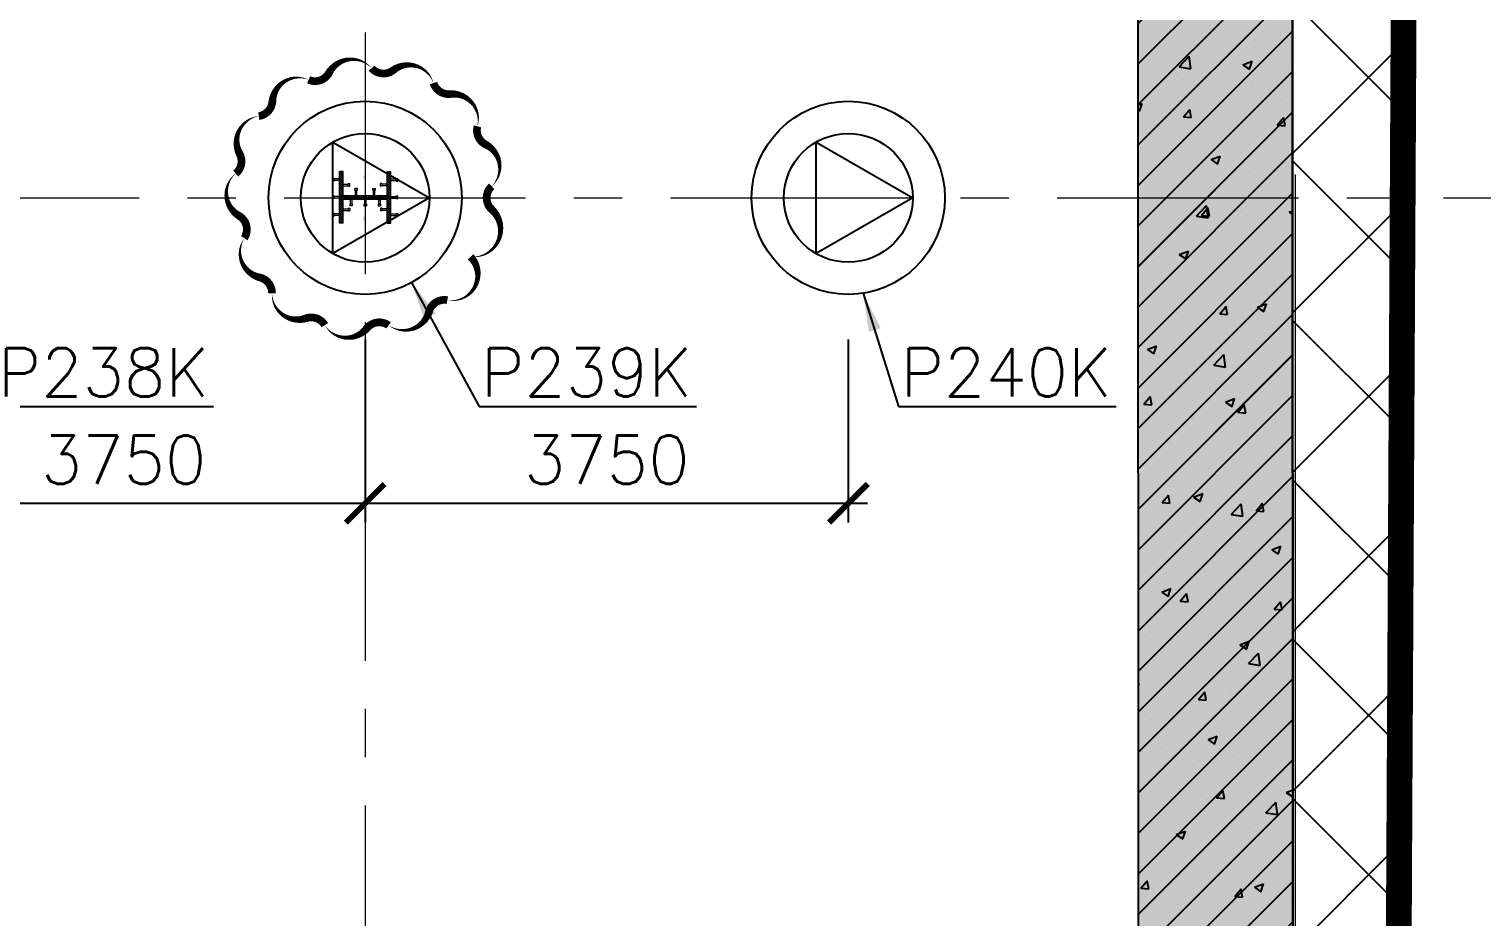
# Model space of a CAD drawing. Header units: millimetres. Extents: x -346728 to 1320345, y -537202 to -385966.
# Drawn here: x 232880 to 244157, y -438073 to -431181 of the extents above; entities that cross this region are included whole.
import ezdxf
from ezdxf.xclip import XClip

# ---------------------------------------------------------------- set-up
doc = ezdxf.new("R2010")
doc.units = ezdxf.units.MM
doc.header["$LTSCALE"] = 100
doc.header["$XCLIPFRAME"] = 2
doc.linetypes.add('DASHED2', pattern=[0.375, 0.25, -0.125])
doc.linetypes.add('X1326_GLB$0$CENTER', pattern=[2, 1.25, -0.25, 0.25, -0.25])
for name, color, linetype, lineweight in [('0 T TEXT', 7, 'Continuous', 13), ('KCMANH', 8, 'Continuous', 13), ('KINGPOST', 5, 'Continuous', 20), ('L.DUONG', 234, 'Continuous', 15), ('X1326_GLB$0$A-tim', 8, 'X1326_GLB$0$CENTER', 9)]:
    doc.layers.add(name, color=color, linetype=linetype, lineweight=lineweight)
doc.layers.add('CL load', color=1, linetype='Continuous', plot=False)
for name, color, linetype in [('hach', 253, 'Continuous'), ('PILE MARK', 8, 'Continuous'), ('PL', 3, 'Continuous'), ('W2', 4, 'Continuous'), ('XR_1326_csPL$0$hach', 253, 'Continuous'), ('XR_1326_csPL$0$W2', 4, 'Continuous')]:
    doc.layers.add(name, color=color, linetype=linetype)
doc.styles.add('simplex', font='simplex.shx')
doc.linetypes.add('FENCELINE2', pattern='A,0.25,-0.1,[132,ltypeshp.shx,S=0.1,R=0,X=-0.1,Y=0],-0.1,1', length=1.45)
doc.dimstyles.new('100', dxfattribs={"dimscale": 150, "dimtxt": 2.5, "dimasz": 2, "dimexe": 1, "dimexo": 1, "dimgap": 1, "dimtad": 1, "dimdec": 0, "dimzin": 0, "dimdsep": 46, "dimtxsty": 'simplex', "dimblk": 'ARCHTICK', "dimcen": 1, "dimdle": 1, "dimclrd": 256, "dimclre": 256, "dimclrt": 6, "dimadec": 0, "dimazin": 0, "dimtfac": 1, "dimtdec": 0, "dimtix": 1, "dimtmove": 2, "dimatfit": 3, "dimfxl": 1, "dimtolj": 1, "dimtzin": 0, "dimarcsym": 0})
pattern_1 = [(45, (188543.33, 11377564.439), (-8.980256121, 8.980256121), []), (135, (188543.33, 11377564.439), (-8.980256121, -8.980256121), [])]

# ---------------------------------------------------------------- blocks, each defined once
blk = doc.blocks.new('_ArchTick')
at = {"color": 0, "linetype": 'ByBlock', "const_width": 0.15}
blk.add_lwpolyline([(-0.5, -0.5), (0.5, 0.5)], dxfattribs=at)
blk = doc.blocks.new('*D390')
at = {"layer": 'CL load', "lineweight": -2, "transparency": 16777216}
for p, q in [((231739, -433592), (231739, -435012)), ((235489, -433592), (235489, -435012)), ((231589, -434862), (235639, -434862))]:
    blk.add_line(p, q, dxfattribs=at)
at = {"layer": 'DEFPOINTS', "color": 0, "transparency": 16777216}
for p in [(231739, -433442, 0), (235489, -433442, 0), (235489, -434862)]:
    blk.add_point(p, dxfattribs=at)
at = {"layer": 'CL load', "lineweight": -2, "transparency": 16777216, "xscale": 300, "yscale": 300, "zscale": 300, "rotation": 180}
blk.add_blockref('_ArchTick', (231739, -434862), dxfattribs=at)
at = {"layer": 'CL load', "lineweight": -2, "transparency": 16777216, "xscale": 300, "yscale": 300, "zscale": 300}
blk.add_blockref('_ArchTick', (235489, -434862), dxfattribs=at)
at = {"layer": 'CL load', "color": 6, "transparency": 16777216, "insert": (233614, -434524), "char_height": 375, "attachment_point": 5, "style": 'simplex'}
blk.add_mtext('\\A1;3750', dxfattribs=at)
blk = doc.blocks.new('*D391')
at = {"layer": 'CL load', "lineweight": -2, "transparency": 16777216}
for p, q in [((235489, -433592), (235489, -435012)), ((239239, -433592), (239239, -435012)), ((235339, -434862), (239389, -434862))]:
    blk.add_line(p, q, dxfattribs=at)
at = {"layer": 'DEFPOINTS', "color": 0, "transparency": 16777216}
for p in [(235489, -433442, 0), (239239, -433442, 0), (239239, -434862)]:
    blk.add_point(p, dxfattribs=at)
at = {"layer": 'CL load', "lineweight": -2, "transparency": 16777216, "xscale": 300, "yscale": 300, "zscale": 300, "rotation": 180}
blk.add_blockref('_ArchTick', (235489, -434862), dxfattribs=at)
at = {"layer": 'CL load', "lineweight": -2, "transparency": 16777216, "xscale": 300, "yscale": 300, "zscale": 300}
blk.add_blockref('_ArchTick', (239239, -434862), dxfattribs=at)
at = {"layer": 'CL load', "color": 6, "transparency": 16777216, "insert": (237364, -434524), "char_height": 375, "attachment_point": 5, "style": 'simplex'}
blk.add_mtext('\\A1;3750', dxfattribs=at)
blk = doc.blocks.new('LVL-KHUNGTEN')
blk.add_lwpolyline([(61072.9, 41092.8), (119123.5, 41092.8), (119123.5, 61.9), (61072.9, 61.9)], close=True)
blk = doc.blocks.new('mb duong hh')
at = {"layer": '0 T TEXT', "color": 8, "linetype": 'DASHED2', "ltscale": 300}
blk.add_lwpolyline([(75940, 34596), (80501, 41668), (80491, 88861), (75484, 93868), (-20031, 93860), (-33610, 75885), (-26182, 55955), (-6300, 2612), (0, 0)], close=True, dxfattribs=at)
blk = doc.blocks.new('MB HANG RAO TAM')
h = blk.add_hatch()
h.set_pattern_fill('ANSI37', color=8, scale=7000, style=0)
h.set_pattern_definition([(45, (527887.4, 631399.9), (-618.7184, 618.7184), []), (135, (527887.4, 631399.9), (-618.7184, -618.7184), [])])
h.paths.add_polyline_path([(89794, 74797), (94796, 69797), (94804, 22611), (90246, 15544), (52523, -1634), (34324, -9922), (14325, -19029), (8025, -16417), (-19267, 56832), (-5688, 74797), (41806, 74797), (65797, 74797)], flags=16)
h.paths.add_polyline_path([(-17293, 40146), (-15160, 40938), (-12777, 34516), (-15127, 33730), (-10493, 20001), (4784, -19373), (12548, -21453), (91490, 14752), (95488, 20874), (95620, 46027), (95770, 74597), (91825, 78101), (52350, 76926), (14008, 75822), (-9259, 75871), (-23844, 71027), (-24251, 60760)])
at = {"layer": 'L.DUONG', "color": 94, "linetype": 'FENCELINE2', "ltscale": 25, "const_width": 200, "elevation": 7850}
blk.add_lwpolyline([(13898, 75822), (14369, 75824), (20809, 75968), (32497, 76335), (48850, 76822), (75776, 77623), (91825, 78101), (95770, 74597), (95712, 63657), (95684, 58344), (95610, 44235), (95553, 33268), (95488, 20874), (91490, 14752), (75806, 7559), (49624, -4449), (26632, -14994), (12548, -21453), (4784, -19373), (0, -7161), (-6626, 9890)], dxfattribs=at)
at = {"layer": 'XR_1326_csPL$0$W2', "color": 7, "ltscale": 0.5, "elevation": 0}
blk.add_lwpolyline([(8025, -16417), (14325, -19029), (90246, 15544), (94804, 22611), (94796, 69797), (89794, 74797), (-5688, 74797), (-19267, 56832)], close=True, dxfattribs=at)
blk = doc.blocks.new('KP50')
at = {"ltscale": 0.1}
h = blk.add_hatch(color=6, dxfattribs=at)
h.dxf.hatch_style = 1
h.paths.add_polyline_path([(14, 171), (-14, 171), (-14, 142)])
h.paths.add_polyline_path([(-14, -142), (-14, -171), (14, -171)])
at = {"layer": 'KCMANH', "linetype": 'ByBlock'}
h = blk.add_hatch(dxfattribs=at)
h.set_pattern_fill('ANSI37', color=6, scale=4, style=0)
h.set_pattern_definition(pattern_1)
h.paths.add_polyline_path([(-200, 200), (-200, 171), (200, 171), (200, 200)])
h = blk.add_hatch(dxfattribs=at)
h.set_pattern_fill('ANSI37', color=6, scale=4, style=0)
h.set_pattern_definition([(45, (188728.93, 11377564.439), (-8.980256121, 8.980256121), []), (135, (188728.93, 11377564.439), (-8.980256121, -8.980256121), [])])
h.paths.add_polyline_path([(14, 171), (-14, 142), (-14, -142), (14, -171)])
h = blk.add_hatch(dxfattribs=at)
h.set_pattern_fill('ANSI37', color=6, scale=4, style=0)
h.set_pattern_definition(pattern_1)
h.paths.add_polyline_path([(-200, -171), (-200, -200), (200, -200), (200, -171)])
for p, q in [((-125, 253), (-146, 253)), ((-146, 240), (-146, 253)), ((-125, 240), (-146, 240)), ((-142, 200), (-142, 240)), ((-129, 200), (-129, 240)), ((-125, 240), (-125, 253)), ((-10, 253), (10, 253)), ((-10, 240), (-10, 253)), ((-10, 240), (10, 240)), ((-6, 200), (-6, 240)), ((6, 200), (6, 240)), ((10, 240), (10, 253)), ((125, 253), (146, 253)), ((125, 240), (125, 253)), ((125, 240), (146, 240)), ((129, 200), (129, 240)), ((142, 200), (142, 240)), ((146, 240), (146, 253)), ((-85, 131), (-106, 131)), ((-106, 131), (-106, 118)), ((-85, 118), (-106, 118)), ((-102, 171), (-102, 131)), ((-89, 171), (-89, 131)), ((-85, 131), (-85, 118)), ((-67, 100), (-67, 120)), ((-54, 120), (-67, 120)), ((-54, 100), (-54, 120)), ((-14, 116), (-54, 116)), ((85, 131), (106, 131)), ((85, 131), (85, 118)), ((85, 118), (106, 118)), ((89, 171), (89, 131)), ((102, 171), (102, 131)), ((106, 131), (106, 118)), ((-54, 100), (-67, 100)), ((-67, 10), (-67, -10)), ((-54, 10), (-67, 10)), ((-14, 104), (-54, 104)), ((-54, 10), (-54, -10)), ((-14, 6), (-54, 6)), ((14, 76), (54, 76)), ((14, 64), (54, 64)), ((54, 60), (54, 80)), ((54, 80), (67, 80)), ((54, 60), (67, 60)), ((67, 60), (67, 80)), ((-54, -10), (-67, -10)), ((-67, -100), (-67, -120)), ((-54, -100), (-67, -100)), ((-14, -6), (-54, -6)), ((-54, -100), (-54, -120)), ((-14, -104), (-54, -104)), ((14, -64), (54, -64)), ((14, -76), (54, -76)), ((54, -60), (54, -80)), ((54, -60), (67, -60)), ((54, -80), (67, -80)), ((67, -60), (67, -80)), ((-142, -200), (-142, -240)), ((-129, -200), (-129, -240)), ((-85, -118), (-106, -118)), ((-106, -131), (-106, -118)), ((-85, -131), (-106, -131)), ((-102, -171), (-102, -131)), ((-89, -171), (-89, -131)), ((-85, -131), (-85, -118)), ((-54, -120), (-67, -120)), ((-14, -116), (-54, -116)), ((-6, -200), (-6, -240)), ((6, -200), (6, -240)), ((85, -118), (106, -118)), ((85, -131), (85, -118)), ((85, -131), (106, -131)), ((89, -171), (89, -131)), ((102, -171), (102, -131)), ((106, -131), (106, -118)), ((129, -200), (129, -240)), ((142, -200), (142, -240)), ((-125, -240), (-146, -240)), ((-146, -240), (-146, -253)), ((-125, -253), (-146, -253)), ((-125, -240), (-125, -253)), ((-10, -240), (10, -240)), ((-10, -240), (-10, -253)), ((-10, -253), (10, -253)), ((10, -240), (10, -253)), ((125, -240), (146, -240)), ((125, -240), (125, -253)), ((125, -253), (146, -253)), ((146, -240), (146, -253))]:
    blk.add_line(p, q, dxfattribs=at)
at = {"layer": 'KINGPOST', "color": 6, "linetype": 'ByBlock'}
for p, q in [((-200, 200), (200, 200)), ((-200, 171), (-200, 200)), ((-200, 171), (200, 171)), ((-14, 171), (-14, -171)), ((-14, 142), (14, 171)), ((14, 171), (14, -171)), ((200, 171), (200, 200)), ((-200, -171), (200, -171)), ((-200, -171), (-200, -200)), ((-200, -200), (200, -200)), ((-14, -142), (14, -171)), ((200, -171), (200, -200))]:
    blk.add_line(p, q, dxfattribs=at)
blk.add_lwpolyline([(-14, 0), (14, 0)], dxfattribs=at)
blk = doc.blocks.new('B1 Kingpost Layout Plan1')
at = {"layer": 'KCMANH', "linetype": 'ByBlock', "rotation": 90}
blk.add_blockref('KP50', (85125, -17721, 0), dxfattribs=at)

msp = doc.modelspace()

# ---------------------------------------------------------------- hatches: boundary and pattern name
at = {"ltscale": 0.1}
h = msp.add_hatch(color=6, dxfattribs=at)
h.dxf.hatch_style = 1
h.paths.add_polyline_path([(235503, -432320.3), (235474.2, -432320.3), (235474.2, -432349.1)])
h.paths.add_polyline_path([(235474.2, -432633.9), (235474.2, -432662.7), (235503, -432662.7)])
at = {"layer": 'hach'}
h = msp.add_hatch(dxfattribs=at)
h.set_pattern_fill('ANSI31', color=256, scale=70)
h.set_pattern_definition([(45, (121918.56, -508591.22), (-157.15448, 157.15448), [])])
h.paths.add_polyline_path([(142200.7, -410142.2), (128621.2, -428107.5), (155914.1, -501359), (162214.1, -503970.9), (238136.4, -469396.6), (242695.2, -462329.4), (242687.2, -415142.7), (237685.1, -410142.2)])
h.paths.add_polyline_path([(142797.9, -411342.2), (129975.7, -428305.7), (156856.2, -500450.6), (162191.6, -502662.6), (237318.8, -468450.4), (241495.1, -461976.1), (241487, -415639.4), (237188.2, -411342.2)], flags=16)
h = msp.add_hatch(dxfattribs=at)
h.set_pattern_fill('AR-CONC', color=256, scale=4)
h.set_pattern_definition([(50, (121918.56, -508591.2), (728.7387, -63.7563), [76.2, -838.2]), (355, (121918.56, -508591.2), (-140.9737, 764.2274), [60.96, -670.5623]), (100.45144, (121979.3, -508596.54), (587.765, 700.471), [64.76, -712.361]), (46.1842, (121918.6, -508388), (1084.316, -168.1693), [114.3, -1257.3]), (96.63556, (122008.9, -508402), (949.6165, 989.7045), [97.14, -1068.5424]), (351.18415, (121918.6, -508388), (949.6165, 989.7045), [91.44, -1005.839]), (21, (122020.16, -508438.8), (606.4576, -409.0608), [76.2, -838.2]), (326, (122020.16, -508438.8), (247.208, 736.752), [60.96, -670.56]), (71.45144, (122070.7, -508472.9), (853.6657, 327.691), [64.76, -712.3598]), (37.5, (121918.56, -508591.22), (12.3544, 338.22016), [0, -662.432, 0, -680.72, 0, -673.1]), (7.5, (121918.56, -508591.22), (267.27865, 400.7223), [0, -388.112, 0, -647.192, 0, -256.54]), (327.5, (121692, -508591.22), (542.3624, -22.91498), [0, -254, 0, -792.48, 0, -1051.56]), (317.5, (121590.4, -508591.2), (592.5167, 101.706), [0, -330.2, 0, -526.288, 0, -746.76])])
h.paths.add_polyline_path([(142200.7, -410142.2), (128621.2, -428107.5), (155914.1, -501359), (162214.1, -503970.9), (238136.4, -469396.6), (242695.2, -462329.4), (242687.2, -415142.7), (237685.1, -410142.2)])
h.paths.add_polyline_path([(142797.9, -411342.2), (129975.7, -428305.7), (156856.2, -500450.6), (162191.6, -502662.6), (237318.8, -468450.4), (241495.1, -461976.1), (241487, -415639.4), (237188.2, -411342.2)], flags=16)

# ---------------------------------------------------------------- linework, layer by layer
at = {"color": 6, "elevation": -2718.3}
msp.add_lwpolyline([(236470.7, -432401.7, 0, 60, 0.5205671), (236424, -432077.2, 60, 60, -0.3534527), (236360.4, -431936.1, 0, 60, 0.5205671), (236148, -431685.9, 60, 60, -0.3534915), (236019, -431600.2, 0, 60, 0.5205671), (235706.2, -431501.2, 60, 60, -0.3944899), (235538.9, -431484.8, 0, 60, 0.520567), (235208, -431521.6, 60, 60, -0.3907151), (235049.8, -431575, 0, 60, 0.520567), (234768.5, -431743.8, 60, 60, -0.3534934), (234662.9, -431857.1, 0, 60, 0.5205671), (234514.4, -432149.8, 60, 60, -0.3571345), (234484.1, -432302.9, 0, 60, 0.520567), (234509.8, -432630.6, 60, 60, -0.4289707), (234550.1, -432804.5, 0, 60, 0.520567), (234670.9, -433109.3, 60, 60, -0.3534582), (234765.5, -433231.8, 0, 60, 0.520567), (235030.2, -433425.9, 60, 60, -0.3534893), (235175.5, -433479.3, 0, 60, 0.5205671), (235502.7, -433502.9, 60, 60, -0.3982747), (235670.7, -433481, 0, 60, 0.520567), (235985.3, -433372.6, 60, 60, -0.3869502), (236126.4, -433285.4, 0, 60, 0.7314349), (236307, -432949.1, 0, 60, 0.7206829), (236471.6, -432582.2, 60, 60, -0.4358983)], format="xyseb", close=True, dxfattribs=at)
at = {"layer": 'PL', "elevation": -1404.9}
for points in [[(235238.6, -432924.5), (235238.6, -432058.5), (235988.6, -432491.5)], [(235238.6, -432924.5), (235238.6, -432058.5), (235988.6, -432491.5)], [(238988.6, -432924.5), (238988.6, -432058.5), (239738.6, -432491.5)], [(238988.6, -432924.5), (238988.6, -432058.5), (239738.6, -432491.5)]]:
    msp.add_lwpolyline(points, close=True, dxfattribs=at)
at = {"layer": 'PL'}
for centre, radius in [((235488.6, -432491.5, -1404.9), 750), ((235488.6, -432491.5, -1404.9), 750), ((239238.6, -432491.5, -1404.9), 750), ((239238.6, -432491.5, -1404.9), 750), ((235488.6, -432491.5, -1404.9), 500), ((235488.6, -432491.5, -1404.9), 500), ((239238.6, -432491.5, -1404.9), 500), ((239238.6, -432491.5, -1404.9), 500)]:
    msp.add_circle(centre, radius, dxfattribs=at)
at = {"layer": 'W2', "ltscale": 0.5, "elevation": -1404.9}
for points in [[(142200.7, -410142.2), (128621.2, -428107.5), (155914.1, -501359), (162214.1, -503970.9), (238136.4, -469396.6), (242695.2, -462329.4), (242686.9, -415142.1), (237685.1, -410142.2)], [(142797.9, -411342.2), (129975.7, -428305.7), (156856.2, -500450.6), (162191.6, -502662.6), (237318.8, -468450.4), (241495.1, -461976.1), (241487, -415639.4), (237188.2, -411342.2)]]:
    msp.add_lwpolyline(points, close=True, dxfattribs=at)
at = {"layer": 'X1326_GLB$0$A-tim', "ltscale": 15}
for p, q in [((235488.6, -398208.6, -1404.9), (235488.6, -512162.7, -1404.9)), ((120859.5, -432491.5, -1404.9), (255546, -432491.5, -1404.9))]:
    msp.add_line(p, q, dxfattribs=at)
at = {"layer": 'XR_1326_csPL$0$hach', "color": 250}
for p, q in [((241489.8, -431451.7, -1404.9), (242689.7, -430251.8, -1404.9)), ((241489.8, -431766, -1404.9), (242689.8, -430566, -1404.9)), ((241489.9, -432080.2, -1404.9), (242689.8, -430880.3, -1404.9)), ((241489.9, -432394.5, -1404.9), (242689.9, -431194.5, -1404.9)), ((242595.6, -431235, -1404.9), (242595.6, -431235, -1404.9)), ((242003.1, -431336.7, -1404.9), (242003.1, -431336.7, -1404.9)), ((242385.9, -431275.5, -1404.9), (242385.9, -431275.5, -1404.9)), ((242388.1, -431321.3, -1404.9), (242388.1, -431321.3, -1404.9)), ((241492.1, -431439.3, -1404.9), (241492.1, -431439.3, -1404.9)), ((241806, -431475.1, -1404.9), (241885.2, -431392.6, -1404.9)), ((241858.2, -431351.6, -1404.9), (241858.2, -431351.6, -1404.9)), ((241896.4, -431489.1, -1404.9), (241885.2, -431392.6, -1404.9)), ((242133.8, -431354.8, -1404.9), (242133.8, -431354.8, -1404.9)), ((242301.7, -431457.9, -1404.9), (242372.9, -431430.6, -1404.9)), ((242301.7, -431458, -1404.9), (242352.2, -431492.1, -1404.9)), ((242352.2, -431492.1, -1404.9), (242372.8, -431430.7, -1404.9)), ((241490, -432708.7, -1404.9), (242690, -431508.8, -1404.9)), ((241806, -431475.1, -1404.9), (241896.4, -431489.1, -1404.9)), ((241837.9, -431571.2, -1404.9), (241837.9, -431571.2, -1404.9)), ((242246.5, -431559.8, -1404.9), (242246.5, -431559.8, -1404.9)), ((241509.8, -431684.8, -1404.9), (241509.8, -431684.8, -1404.9)), ((241654, -431661.5, -1404.9), (241654, -431661.5, -1404.9)), ((242373.5, -431613.7, -1404.9), (242373.5, -431613.7, -1404.9)), ((242380.3, -431594.1, -1404.9), (242380.3, -431594.1, -1404.9)), ((242505.6, -431671.4, -1404.9), (242505.6, -431671.4, -1404.9)), ((241489.8, -431769.5, -1404.9), (241519.2, -431758.2, -1404.9)), ((241498.6, -431819.7, -1404.9), (241519.2, -431758.4, -1404.9)), ((241845.8, -431689.9, -1404.9), (241845.8, -431689.9, -1404.9)), ((241866.5, -431755.5, -1404.9), (241866.5, -431755.5, -1404.9)), ((242052.1, -431707.7, -1404.9), (242052.1, -431707.7, -1404.9)), ((242120.8, -431722, -1404.9), (242120.8, -431722, -1404.9)), ((242594.5, -431730.6, -1404.9), (242594.5, -431730.6, -1404.9)), ((241489.8, -431813.9, -1404.9), (241498.6, -431819.7, -1404.9)), ((241490.1, -433023, -1404.9), (242690, -431823, -1404.9)), ((241839.7, -431863.3, -1404.9), (241888.7, -431804.9, -1404.9)), ((241839.7, -431863.3, -1404.9), (241900.5, -431868.6, -1404.9)), ((241900.3, -431868.6, -1404.9), (241888.6, -431804.9, -1404.9)), ((242568.5, -431927, -1404.9), (242617.5, -431868.7, -1404.9)), ((242629, -431932.4, -1404.9), (242617.3, -431868.7, -1404.9)), ((242042, -432017, -1404.9), (242042, -432017, -1404.9)), ((242361.2, -431951.9, -1404.9), (242361.2, -431951.9, -1404.9)), ((242568.5, -431927, -1404.9), (242629.2, -431932.4, -1404.9)), ((242634.5, -431915.3, -1404.9), (242634.5, -431915.3, -1404.9)), ((241490.1, -433337.2, -1404.9), (242690.1, -432137.3, -1404.9)), ((241635.8, -432087.7, -1404.9), (241635.8, -432087.7, -1404.9)), ((241833.5, -432028.1, -1404.9), (241833.5, -432028.1, -1404.9)), ((241853.5, -432122.8, -1404.9), (241853.5, -432122.8, -1404.9)), ((242178.1, -432110.6, -1404.9), (242178.1, -432110.6, -1404.9)), ((242238.3, -432072.1, -1404.9), (242238.3, -432072.1, -1404.9)), ((241599.2, -432156.3, -1404.9), (241599.2, -432156.3, -1404.9)), ((242054.5, -432194.6, -1404.9), (242125.7, -432167.3, -1404.9)), ((242054.5, -432194.7, -1404.9), (242105, -432228.8, -1404.9)), ((242105, -432228.8, -1404.9), (242125.6, -432167.4, -1404.9)), ((242348.8, -432290.1, -1404.9), (242348.8, -432290.1, -1404.9)), ((241490.2, -433651.5, -1404.9), (242690.1, -432451.5, -1404.9)), ((241821.1, -432366.3, -1404.9), (241821.1, -432366.3, -1404.9)), ((241971.1, -432472.8, -1404.9), (241971.1, -432472.8, -1404.9)), ((242612.7, -432388.4, -1404.9), (242612.7, -432388.4, -1404.9)), ((241586.3, -432523.5, -1404.9), (241586.3, -432523.5, -1404.9)), ((241940.7, -432633, -1404.9), (242019.9, -432550.5, -1404.9)), ((241980.7, -432627.5, -1404.9), (242029.7, -432569.1, -1404.9)), ((242031.1, -432647, -1404.9), (242019.8, -432550.5, -1404.9)), ((242041.3, -432632.9, -1404.9), (242029.5, -432569.2, -1404.9)), ((242592.6, -432521.5, -1404.9), (242592.6, -432521.5, -1404.9)), ((241940.7, -432632.9, -1404.9), (242031.1, -432646.9, -1404.9)), ((241980.3, -432629.7, -1404.9), (241980.3, -432629.7, -1404.9)), ((241980.7, -432627.5, -1404.9), (242041.4, -432632.8, -1404.9)), ((242000.1, -432623.2, -1404.9), (242000.1, -432623.2, -1404.9)), ((242336.5, -432628.3, -1404.9), (242336.5, -432628.3, -1404.9)), ((242522.6, -432652.7, -1404.9), (242522.6, -432652.7, -1404.9)), ((242660.9, -432603.8, -1404.9), (242690.1, -432623.5, -1404.9)), ((242661, -432603.7, -1404.9), (242690.1, -432592.5, -1404.9)), ((241490.2, -433965.7, -1404.9), (242690.2, -432765.8, -1404.9)), ((241652.1, -432743.3, -1404.9), (241652.1, -432743.3, -1404.9)), ((241808.8, -432704.5, -1404.9), (241808.8, -432704.5, -1404.9)), ((242194.5, -432766.2, -1404.9), (242194.5, -432766.2, -1404.9)), ((242345.4, -432789.1, -1404.9), (242345.4, -432789.1, -1404.9)), ((242599.8, -432755.6, -1404.9), (242599.8, -432755.6, -1404.9)), ((241703.8, -432873.6, -1404.9), (241703.8, -432873.6, -1404.9)), ((241807.3, -432931.4, -1404.9), (241878.5, -432904.1, -1404.9)), ((241857.8, -432965.6, -1404.9), (241878.4, -432904.2, -1404.9)), ((242243.5, -432846.3, -1404.9), (242243.5, -432846.3, -1404.9)), ((241651, -432948, -1404.9), (241651, -432948, -1404.9)), ((241807.3, -432931.5, -1404.9), (241857.8, -432965.6, -1404.9)), ((242324.1, -432966.6, -1404.9), (242324.1, -432966.6, -1404.9)), ((241490.3, -434280, -1404.9), (242690.2, -433080.1, -1404.9)), ((241778.2, -433146.2, -1404.9), (241778.2, -433146.2, -1404.9)), ((241796.4, -433042.7, -1404.9), (241796.4, -433042.7, -1404.9)), ((242078.2, -433189.8, -1404.9), (242078.2, -433189.8, -1404.9)), ((242320.5, -433169.1, -1404.9), (242320.5, -433169.1, -1404.9)), ((242332.5, -433156.3, -1404.9), (242332.5, -433156.3, -1404.9)), ((242631.5, -433201.9, -1404.9), (242631.5, -433201.9, -1404.9)), ((242039, -433303.6, -1404.9), (242039, -433303.6, -1404.9)), ((242121.7, -433391.7, -1404.9), (242170.7, -433333.4, -1404.9)), ((242182.3, -433397.1, -1404.9), (242170.5, -433333.4, -1404.9)), ((242311.7, -433304.8, -1404.9), (242311.7, -433304.8, -1404.9)), ((242413.7, -433340.5, -1404.9), (242464.3, -433374.6, -1404.9)), ((242413.8, -433340.4, -1404.9), (242484.9, -433313.1, -1404.9)), ((242464.3, -433374.6, -1404.9), (242484.9, -433313.2, -1404.9)), ((241490.3, -434594.2, -1404.9), (242690.3, -433394.3, -1404.9)), ((241784, -433381, -1404.9), (241784, -433381, -1404.9)), ((242121.7, -433391.7, -1404.9), (242182.4, -433397.1, -1404.9)), ((241810.9, -433590.5, -1404.9), (241810.9, -433590.5, -1404.9)), ((242065.2, -433557, -1404.9), (242065.2, -433557, -1404.9)), ((242450, -433506.4, -1404.9), (242450, -433506.4, -1404.9)), ((241490.4, -434908.5, -1404.9), (242690.3, -433708.6, -1404.9)), ((241560.1, -433668.1, -1404.9), (241631.2, -433640.8, -1404.9)), ((241560.1, -433668.2, -1404.9), (241610.6, -433702.3, -1404.9)), ((241580.3, -433665.4, -1404.9), (241580.3, -433665.4, -1404.9)), ((241610.6, -433702.3, -1404.9), (241631.2, -433640.9, -1404.9)), ((242075.4, -433790.9, -1404.9), (242154.6, -433708.4, -1404.9)), ((242122.7, -433688.3, -1404.9), (242122.7, -433688.3, -1404.9)), ((242165.8, -433804.9, -1404.9), (242154.5, -433708.4, -1404.9)), ((242299.4, -433643, -1404.9), (242299.4, -433643, -1404.9)), ((242665, -433711.2, -1404.9), (242665, -433711.2, -1404.9)), ((241771.7, -433719.2, -1404.9), (241771.7, -433719.2, -1404.9)), ((241794.5, -433801.8, -1404.9), (241794.5, -433801.8, -1404.9)), ((242075.4, -433790.8, -1404.9), (242165.8, -433804.8, -1404.9)), ((242336.9, -433824.8, -1404.9), (242336.9, -433824.8, -1404.9)), ((242589.6, -433808.1, -1404.9), (242589.6, -433808.1, -1404.9)), ((241997.1, -433909.8, -1404.9), (241997.1, -433909.8, -1404.9)), ((242182.7, -433907.1, -1404.9), (242182.7, -433907.1, -1404.9)), ((241490.4, -435222.8, -1404.9), (242690.4, -434022.8, -1404.9)), ((241533.9, -434092.2, -1404.9), (241582.9, -434033.8, -1404.9)), ((241543.6, -433991.2, -1404.9), (241543.6, -433991.2, -1404.9)), ((241594.5, -434097.6, -1404.9), (241582.7, -434033.9, -1404.9)), ((241797.9, -433957.8, -1404.9), (241797.9, -433957.8, -1404.9)), ((242166.6, -434077.2, -1404.9), (242237.7, -434049.9, -1404.9)), ((242217.1, -434111.4, -1404.9), (242237.7, -434050, -1404.9)), ((242287, -433981.2, -1404.9), (242287, -433981.2, -1404.9)), ((241533.9, -434092.2, -1404.9), (241594.7, -434097.5, -1404.9)), ((241759.3, -434057.4, -1404.9), (241759.3, -434057.4, -1404.9)), ((242166.5, -434077.3, -1404.9), (242217.1, -434111.4, -1404.9)), ((242240.5, -434132.9, -1404.9), (242240.5, -434132.9, -1404.9)), ((242262.7, -434156, -1404.9), (242311.6, -434097.6, -1404.9)), ((242262.7, -434156, -1404.9), (242323.4, -434161.3, -1404.9)), ((242323.2, -434161.3, -1404.9), (242311.5, -434097.6, -1404.9)), ((241648, -434234.6, -1404.9), (241648, -434234.6, -1404.9)), ((241920.5, -434204.7, -1404.9), (241920.5, -434204.7, -1404.9)), ((242462.9, -434227.6, -1404.9), (242462.9, -434227.6, -1404.9)), ((242557.1, -434223.4, -1404.9), (242557.1, -434223.4, -1404.9)), ((241490.5, -435537, -1404.9), (242690.4, -434337.1, -1404.9)), ((241530.7, -434358.5, -1404.9), (241530.7, -434358.5, -1404.9)), ((241915.5, -434307.8, -1404.9), (241915.5, -434307.8, -1404.9)), ((242274.7, -434319.4, -1404.9), (242274.7, -434319.4, -1404.9)), ((241747, -434395.6, -1404.9), (241747, -434395.6, -1404.9)), ((242628.5, -434488.4, -1404.9), (242628.5, -434488.4, -1404.9)), ((242036, -434590.1, -1404.9), (242036, -434590.1, -1404.9)), ((242544.2, -434590.6, -1404.9), (242544.2, -434590.6, -1404.9)), ((241490.6, -435851.3, -1404.9), (242690.5, -434651.3, -1404.9)), ((241648.2, -434708.5, -1404.9), (241648.2, -434708.5, -1404.9)), ((241722.7, -434723.9, -1404.9), (241722.7, -434723.9, -1404.9)), ((242262.3, -434657.7, -1404.9), (242262.3, -434657.7, -1404.9)), ((242289.8, -434624.1, -1404.9), (242289.8, -434624.1, -1404.9)), ((241674.9, -434856.4, -1404.9), (241723.9, -434798.1, -1404.9)), ((241735.5, -434861.8, -1404.9), (241723.7, -434798.1, -1404.9)), ((241734.6, -434733.8, -1404.9), (241734.6, -434733.8, -1404.9)), ((241919.3, -434814, -1404.9), (241969.9, -434848.1, -1404.9)), ((241919.4, -434813.9, -1404.9), (241990.5, -434786.6, -1404.9)), ((241969.9, -434848.1, -1404.9), (241990.5, -434786.7, -1404.9)), ((242265, -434746.8, -1404.9), (242265, -434746.8, -1404.9)), ((241674.9, -434856.4, -1404.9), (241735.6, -434861.8, -1404.9)), ((241936.9, -434860.4, -1404.9), (241936.9, -434860.4, -1404.9)), ((242210.1, -434948.7, -1404.9), (242289.3, -434866.3, -1404.9)), ((242210.1, -434948.7, -1404.9), (242300.5, -434962.7, -1404.9)), ((242300.5, -434962.7, -1404.9), (242289.2, -434866.3, -1404.9)), ((242403.6, -434920.2, -1404.9), (242452.6, -434861.8, -1404.9)), ((242403.6, -434920.2, -1404.9), (242464.4, -434925.5, -1404.9)), ((242464.2, -434925.5, -1404.9), (242452.5, -434861.9, -1404.9)), ((242479.3, -434883.3, -1404.9), (242479.3, -434883.3, -1404.9)), ((242661.7, -434940.7, -1404.9), (242661.7, -434940.7, -1404.9)), ((241490.6, -436165.5, -1404.9), (242690.5, -434965.6, -1404.9)), ((242022.6, -435024.8, -1404.9), (242022.6, -435024.8, -1404.9)), ((242250, -434995.9, -1404.9), (242250, -434995.9, -1404.9)), ((242276.9, -434991.3, -1404.9), (242276.9, -434991.3, -1404.9)), ((241722.3, -435072.1, -1404.9), (241722.3, -435072.1, -1404.9)), ((242586.6, -435094.6, -1404.9), (242586.6, -435094.6, -1404.9)), ((241490.7, -436479.8, -1404.9), (242690.6, -435279.8, -1404.9)), ((241520.6, -435240.3, -1404.9), (241520.6, -435240.3, -1404.9)), ((241994.1, -435196.3, -1404.9), (241994.1, -435196.3, -1404.9)), ((242062.9, -435263.3, -1404.9), (242062.9, -435263.3, -1404.9)), ((242525.8, -435223, -1404.9), (242597, -435195.7, -1404.9)), ((242525.8, -435223.1, -1404.9), (242576.3, -435257.2, -1404.9)), ((242576.3, -435257.2, -1404.9), (242596.9, -435195.8, -1404.9)), ((242605.3, -435286.2, -1404.9), (242605.3, -435286.2, -1404.9)), ((242009.6, -435392, -1404.9), (242009.6, -435392, -1404.9)), ((242237.6, -435334.1, -1404.9), (242237.6, -435334.1, -1404.9)), ((242394.4, -435341.4, -1404.9), (242394.4, -435341.4, -1404.9)), ((241645, -435521.1, -1404.9), (241645, -435521.1, -1404.9)), ((241709.9, -435410.3, -1404.9), (241709.9, -435410.3, -1404.9)), ((241755.3, -435425.5, -1404.9), (241755.3, -435425.5, -1404.9)), ((242237.5, -435419.4, -1404.9), (242237.5, -435419.4, -1404.9)), ((241490.7, -436794, -1404.9), (242690.7, -435594.1, -1404.9)), ((241672.1, -435550.8, -1404.9), (241722.6, -435584.9, -1404.9)), ((241672.2, -435550.7, -1404.9), (241743.3, -435523.4, -1404.9)), ((241722.6, -435584.9, -1404.9), (241743.2, -435523.5, -1404.9)), ((241815.9, -435620.7, -1404.9), (241864.9, -435562.3, -1404.9)), ((241815.9, -435620.7, -1404.9), (241876.6, -435626, -1404.9)), ((241876.4, -435626, -1404.9), (241864.7, -435562.3, -1404.9)), ((242544.6, -435684.4, -1404.9), (242593.6, -435626, -1404.9)), ((242605.2, -435689.8, -1404.9), (242593.4, -435626.1, -1404.9)), ((242127.1, -435742.1, -1404.9), (242127.1, -435742.1, -1404.9)), ((242225.3, -435672.3, -1404.9), (242225.3, -435672.3, -1404.9)), ((242544.6, -435684.4, -1404.9), (242605.3, -435689.7, -1404.9)), ((241697.6, -435748.5, -1404.9), (241697.6, -435748.5, -1404.9)), ((241742.3, -435792.8, -1404.9), (241742.3, -435792.8, -1404.9)), ((241865.1, -435782.4, -1404.9), (241865.1, -435782.4, -1404.9)), ((242407.4, -435805.3, -1404.9), (242407.4, -435805.3, -1404.9)), ((242625.6, -435775, -1404.9), (242625.6, -435775, -1404.9)), ((241490.8, -437108.3, -1404.9), (242690.7, -435908.3, -1404.9)), ((241536.9, -435896, -1404.9), (241536.9, -435896, -1404.9)), ((242033, -435876.7, -1404.9), (242033, -435876.7, -1404.9)), ((242079.3, -435918.9, -1404.9), (242079.3, -435918.9, -1404.9)), ((242278.6, -435959.7, -1404.9), (242349.7, -435932.4, -1404.9)), ((242278.6, -435959.8, -1404.9), (242329.1, -435993.9, -1404.9)), ((242329.1, -435993.9, -1404.9), (242349.7, -435932.5, -1404.9)), ((242621.7, -435941.8, -1404.9), (242621.7, -435941.8, -1404.9)), ((242212.9, -436010.5, -1404.9), (242212.9, -436010.5, -1404.9)), ((242344.8, -436106.6, -1404.9), (242424, -436024.1, -1404.9)), ((242435.2, -436120.6, -1404.9), (242423.9, -436024.1, -1404.9)), ((242501.5, -436058.3, -1404.9), (242501.5, -436058.3, -1404.9)), ((241685.2, -436086.7, -1404.9), (241685.2, -436086.7, -1404.9)), ((241859.9, -436142.8, -1404.9), (241859.9, -436142.8, -1404.9)), ((242344.8, -436106.6, -1404.9), (242435.2, -436120.6, -1404.9)), ((241490.6, -436262.2, -1404.9), (241496.1, -436260.1, -1404.9)), ((241490.6, -436276.4, -1404.9), (241496, -436260.2, -1404.9)), ((241490.8, -437422.5, -1404.9), (242690.8, -436222.6, -1404.9)), ((241662.9, -436298.9, -1404.9), (241662.9, -436298.9, -1404.9)), ((241956.8, -436384.9, -1404.9), (242005.8, -436326.5, -1404.9)), ((241956.8, -436384.9, -1404.9), (242017.6, -436390.2, -1404.9)), ((242017.4, -436390.2, -1404.9), (242005.7, -436326.6, -1404.9)), ((242200.6, -436348.8, -1404.9), (242200.6, -436348.8, -1404.9)), ((242205.3, -436321.8, -1404.9), (242205.3, -436321.8, -1404.9)), ((242583.6, -436381.2, -1404.9), (242583.6, -436381.2, -1404.9)), ((241490.9, -437736.8, -1404.9), (242690.8, -436536.9, -1404.9)), ((241672.9, -436424.9, -1404.9), (241672.9, -436424.9, -1404.9)), ((241991.1, -436482.9, -1404.9), (241991.1, -436482.9, -1404.9)), ((242234.2, -436459.1, -1404.9), (242234.2, -436459.1, -1404.9)), ((242488.6, -436425.6, -1404.9), (242488.6, -436425.6, -1404.9)), ((242685.6, -436448.6, -1404.9), (242690.8, -436442.4, -1404.9)), ((242685.6, -436448.7, -1404.9), (242690.8, -436449.1, -1404.9)), ((241592.6, -436543.5, -1404.9), (241592.6, -436543.5, -1404.9)), ((242031.4, -436696.5, -1404.9), (242102.5, -436669.2, -1404.9)), ((242031.4, -436696.6, -1404.9), (242081.9, -436730.7, -1404.9)), ((242081.9, -436730.7, -1404.9), (242102.5, -436669.3, -1404.9)), ((242188.2, -436687, -1404.9), (242188.2, -436687, -1404.9)), ((242234.5, -436706, -1404.9), (242234.5, -436706, -1404.9)), ((241490.9, -438051, -1404.9), (242690.9, -436851.1, -1404.9)), ((241642, -436807.7, -1404.9), (241642, -436807.7, -1404.9)), ((241660.5, -436763.2, -1404.9), (241660.5, -436763.2, -1404.9)), ((241967, -436859.8, -1404.9), (241967, -436859.8, -1404.9)), ((242007.4, -436841, -1404.9), (242007.4, -436841, -1404.9)), ((242221.3, -436826.3, -1404.9), (242221.3, -436826.3, -1404.9)), ((242549.8, -436863.9, -1404.9), (242549.8, -436863.9, -1404.9)), ((242606.1, -436775.6, -1404.9), (242606.1, -436775.6, -1404.9)), ((241679.3, -436954.5, -1404.9), (241679.3, -436954.5, -1404.9)), ((242221.7, -436977.4, -1404.9), (242221.7, -436977.4, -1404.9)), ((242097.8, -437149.1, -1404.9), (242146.8, -437090.7, -1404.9)), ((242158.4, -437154.5, -1404.9), (242146.6, -437090.8, -1404.9)), ((242175.8, -437025.2, -1404.9), (242175.8, -437025.2, -1404.9)), ((242622.6, -437061.5, -1404.9), (242622.6, -437061.5, -1404.9)), ((242637.9, -437105.6, -1404.9), (242690.9, -437085.2, -1404.9)), ((241491, -438365.3, -1404.9), (242690.9, -437165.4, -1404.9)), ((241648.1, -437101.4, -1404.9), (241648.1, -437101.4, -1404.9)), ((242030, -437163.2, -1404.9), (242030, -437163.2, -1404.9)), ((242097.8, -437149.1, -1404.9), (242158.5, -437154.4, -1404.9)), ((242338.8, -437176.4, -1404.9), (242338.8, -437176.4, -1404.9)), ((242479.5, -437264.5, -1404.9), (242558.7, -437182, -1404.9)), ((242569.9, -437278.5, -1404.9), (242558.6, -437182, -1404.9)), ((242637.8, -437105.7, -1404.9), (242688.4, -437139.7, -1404.9)), ((242688.4, -437139.7, -1404.9), (242690.9, -437132.1, -1404.9)), ((241699.7, -437260.5, -1404.9), (241699.7, -437260.5, -1404.9)), ((241954, -437227, -1404.9), (241954, -437227, -1404.9)), ((242479.5, -437264.4, -1404.9), (242569.9, -437278.4, -1404.9)), ((242685.1, -437291.9, -1404.9), (242685.1, -437291.9, -1404.9)), ((241784.1, -437433.4, -1404.9), (241834.7, -437467.4, -1404.9)), ((241784.2, -437433.3, -1404.9), (241855.3, -437405.9, -1404.9)), ((241805.3, -437357.4, -1404.9), (241805.3, -437357.4, -1404.9)), ((241834.7, -437467.4, -1404.9), (241855.3, -437406, -1404.9)), ((242163.5, -437363.4, -1404.9), (242163.5, -437363.4, -1404.9)), ((242347.7, -437380.3, -1404.9), (242347.7, -437380.3, -1404.9)), ((241491.1, -438679.5, -1404.9), (242691, -437479.6, -1404.9)), ((241635.8, -437439.6, -1404.9), (241635.8, -437439.6, -1404.9)), ((241686.7, -437627.7, -1404.9), (241686.7, -437627.7, -1404.9)), ((242071.5, -437577.1, -1404.9), (242071.5, -437577.1, -1404.9)), ((242672.8, -437630.1, -1404.9), (242672.8, -437630.1, -1404.9)), ((241988.1, -437769.4, -1404.9), (241988.1, -437769.4, -1404.9)), ((242151.1, -437701.6, -1404.9), (242151.1, -437701.6, -1404.9)), ((242580.6, -437667.7, -1404.9), (242580.6, -437667.7, -1404.9)), ((241491.1, -438993.8, -1404.9), (242691, -437793.9, -1404.9)), ((241510.1, -437849.6, -1404.9), (241559, -437791.2, -1404.9)), ((241510.1, -437849.6, -1404.9), (241570.8, -437854.9, -1404.9)), ((241570.6, -437854.9, -1404.9), (241558.9, -437791.3, -1404.9)), ((241607.5, -437876.6, -1404.9), (241607.5, -437876.6, -1404.9)), ((241623.4, -437777.8, -1404.9), (241623.4, -437777.8, -1404.9)), ((242238.8, -437913.3, -1404.9), (242287.8, -437855, -1404.9)), ((242299.3, -437918.7, -1404.9), (242287.6, -437855, -1404.9)), ((242390.6, -437842.3, -1404.9), (242461.8, -437815, -1404.9)), ((242390.6, -437842.4, -1404.9), (242441.1, -437876.5, -1404.9)), ((242441.1, -437876.5, -1404.9), (242461.7, -437815.1, -1404.9)), ((241804.3, -437977.8, -1404.9), (241804.3, -437977.8, -1404.9)), ((242149.8, -437899.5, -1404.9), (242149.8, -437899.5, -1404.9)), ((242231.5, -437992.5, -1404.9), (242231.5, -437992.5, -1404.9)), ((242238.8, -437913.4, -1404.9), (242299.5, -437918.7, -1404.9)), ((242445.9, -437893.3, -1404.9), (242445.9, -437893.3, -1404.9)), ((242660.4, -437968.3, -1404.9), (242660.4, -437968.3, -1404.9)), ((241821.7, -438013, -1404.9), (241821.7, -438013, -1404.9)), ((242138.8, -438039.9, -1404.9), (242138.8, -438039.9, -1404.9)), ((242364.1, -438036, -1404.9), (242364.1, -438036, -1404.9))]:
    msp.add_line(p, q, dxfattribs=at)
at = {"layer": 'XR_1326_csPL$0$W2', "color": 7, "ltscale": 0.5}
for p, q in [((242695.2, -462329.4, -1404.9), (242686.9, -415142.1, -1404.9)), ((241495.1, -461976.1, -1404.9), (241487, -415639.4, -1404.9))]:
    msp.add_line(p, q, dxfattribs=at)

# ---------------------------------------------------------------- block references
at = {"extrusion": (0.00597, -2.28885e-18, 0.999982), "xscale": 3.385207865094198, "yscale": 3.385207865094198, "zscale": 3.385207865094198}
msp.add_blockref('LVL-KHUNGTEN', (-107243.5, -525073.6, -287.1), dxfattribs=at)
ref = msp.add_blockref('mb duong hh', (162214.1, -503978, 0))
XClip(ref).set_block_clipping_path([(-58962.6888090824, -15358.4345334051), (108047.3313388755, 114603.0144500207)])

# ---------------------------------------------------------------- texts
at = {"layer": 'PILE MARK', "color": 4, "style": 'simplex'}
for s, p in [('P238K', (232636.8, -434032.7, -1404.9)), ('P239K', (236386.8, -434032.7, -1404.9)), ('P240K', (239643.4, -434032.7, -1404.9))]:
    msp.add_text(s, height=375, dxfattribs=at).set_placement(p)

# ---------------------------------------------------------------- dimensions: what is measured, and where the dimension line sits
at = {"layer": 'CL load'}
for base, p1, p2, picture, middle in [((235488.6, -434861.8, -1404.9), (231738.6, -433441.5, -1404.9), (235488.6, -433441.5, -1404.9), '*D390', (233613.6, -434524.3, -1404.9)), ((239238.6, -434861.8, -1404.9), (235488.6, -433441.5, -1404.9), (239238.6, -433441.5, -1404.9), '*D391', (237363.6, -434524.3, -1404.9))]:
    dim = msp.add_linear_dim(base=base, p1=p1, p2=p2, dimstyle='100', dxfattribs=at)
    dim.commit()
    dim.dimension.update_dxf_attribs({"geometry": picture, "text_midpoint": middle})

# ---------------------------------------------------------------- leaders
at = {"layer": 'PILE MARK'}
for points in [[(232098.2, -433149.7, -1404.9), (232623, -434110.3, -1404.9), (234311.8, -434110.3, -1404.9)], [(235848.2, -433149.7, -1404.9), (236373, -434110.3, -1404.9), (238061.8, -434110.3, -1404.9)], [(239355.3, -433232.4, -1404.9), (239629.6, -434110.3, -1404.9), (241318.4, -434110.3, -1404.9)]]:
    msp.add_leader(points, dimstyle='100', override={"dimgap": 1, "dimtad": 0}, dxfattribs=at)

# ---------------------------------------------------------------- next in the draw order: block references
msp.add_blockref('MB HANG RAO TAM', (147888.6, -484948.9, 0))

# ---------------------------------------------------------------- next in the draw order: block references
msp.add_blockref('B1 Kingpost Layout Plan1', (150363.7, -414766, -1404.9))

doc.saveas('drawing.dxf')
